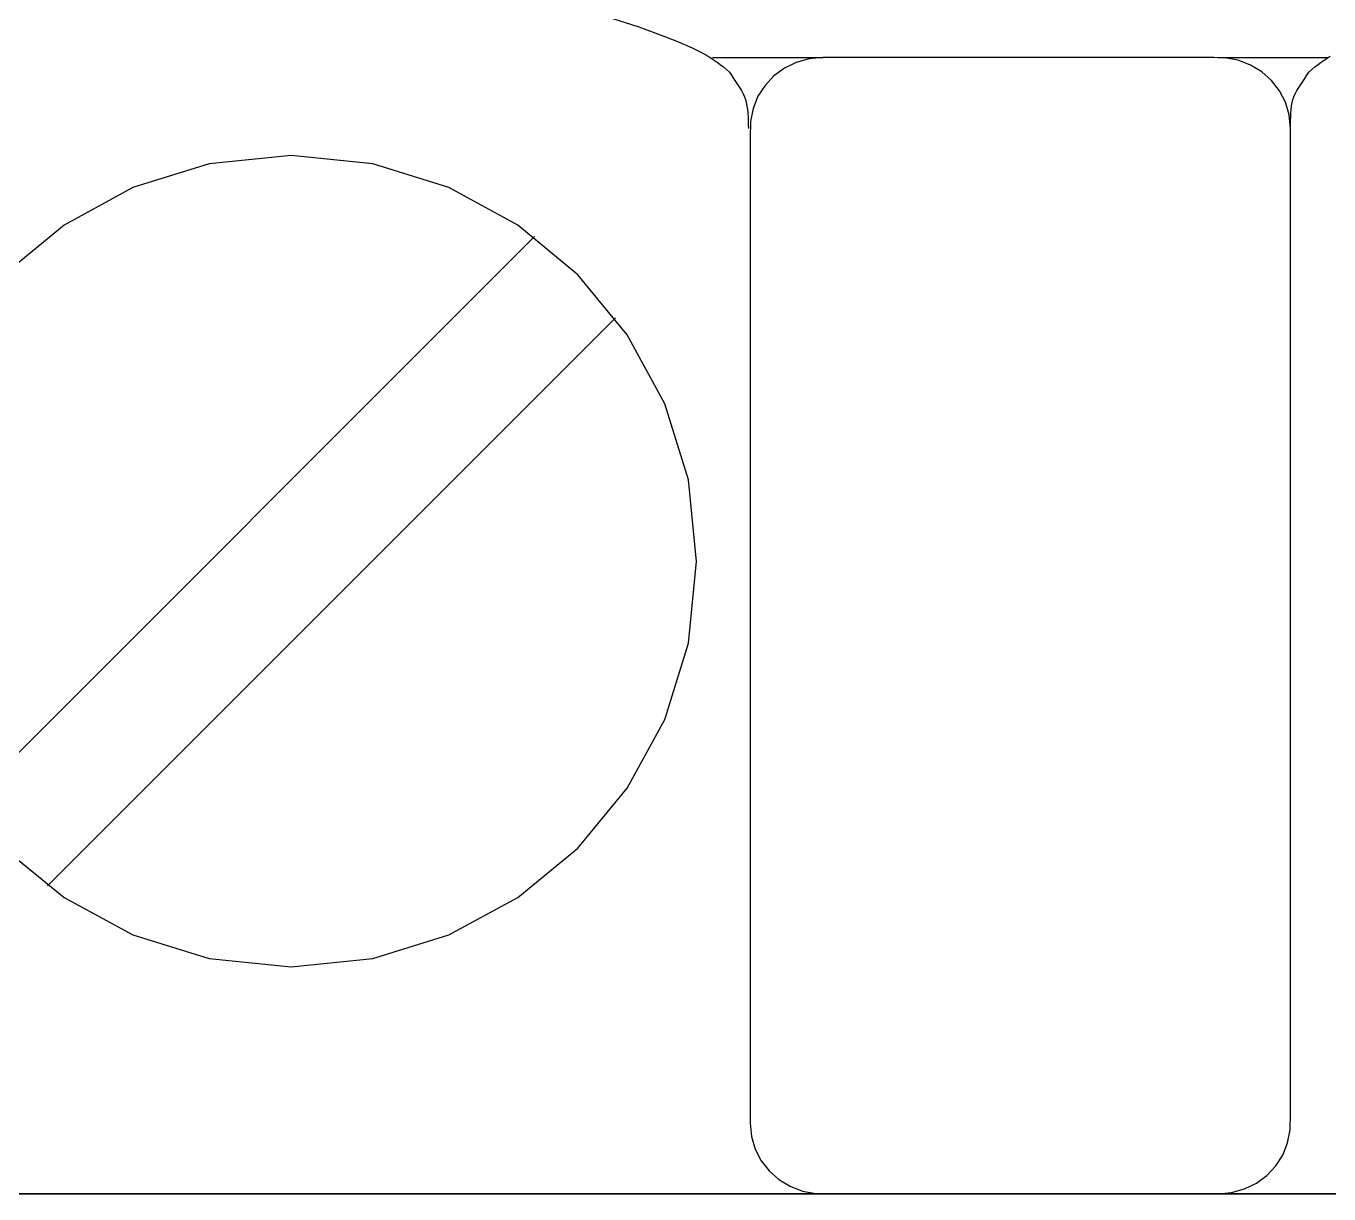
# Model space of a CAD drawing. Extents: x 1 to 47.7, y 0.2 to 35.
# Drawn here: x 27.061 to 27.598, y 9.221 to 9.703 of the extents above; entities that cross this region are included whole.
import ezdxf

# ---------------------------------------------------------------- set-up
doc = ezdxf.new("R2010")
doc.units = 0
doc.header["$MEASUREMENT"] = 0
for name, color, linetype in [('7_1__EMPTY_IO_BOARD_POSITI', 7, 'CONTINUOUS'), ('7_2___8__INDEPENDENT_INPUT', 7, 'CONTINUOUS'), ('7_3___8__OPTOISO_INDEPENDE', 7, 'CONTINUOUS'), ('7_4___24__OPTOISO_INDEPEND', 7, 'CONTINUOUS'), ('7_5___8__INDEPENDENT_INPUT', 7, 'CONTINUOUS'), ('7_6____8__INDEPENDENT_INPU', 7, 'CONTINUOUS'), ('7_7____8__OPTOISO_INDEPEND', 7, 'CONTINUOUS'), ('7_8____8__OPTOISO_INDEPEND', 7, 'CONTINUOUS')]:
    doc.layers.add(name, color=color, linetype=linetype)

msp = doc.modelspace()

# ---------------------------------------------------------------- linework, layer by layer
at = {"layer": '7_1__EMPTY_IO_BOARD_POSITI'}
msp.add_lwpolyline([(27.61612, 9.2212), (27.53878, 9.2212), (27.46429, 9.2212), (27.39278, 9.2212), (27.32443, 9.2212), (27.25937, 9.2212), (27.19777, 9.2212), (27.13978, 9.2212), (27.08555, 9.2212), (27.03523, 9.2212)], dxfattribs=at)
at = {"layer": '7_2___8__INDEPENDENT_INPUT'}
for points in [[(27.302, 9.70622), (27.31378, 9.7024), (27.32406, 9.69859), (27.33038, 9.69611), (27.33188, 9.69549), (27.33321, 9.69493), (27.3344, 9.6944), (27.33551, 9.69389), (27.33658, 9.69338), (27.33763, 9.69286), (27.33873, 9.69229), (27.33989, 9.69168), (27.34113, 9.69101), (27.34236, 9.69031), (27.34359, 9.68955), (27.34483, 9.68874), (27.34607, 9.68787), (27.34733, 9.68695), (27.34861, 9.68595), (27.34992, 9.68489), (27.35115, 9.68373), (27.35194, 9.68248), (27.35277, 9.68122), (27.35361, 9.67996), (27.35444, 9.67869), (27.35525, 9.67742), (27.35601, 9.67615), (27.3567, 9.67489), (27.35729, 9.67365), (27.35772, 9.67251), (27.35803, 9.67128), (27.35828, 9.66991), (27.35849, 9.66843), (27.35865, 9.66687), (27.35876, 9.66527), (27.35884, 9.66367), (27.35889, 9.6621), (27.3589, 9.6606)], [(27.34411, 9.68984), (27.38966, 9.68984)], [(27.55252, 9.68984), (27.59806, 9.68984)], [(27.58251, 9.6606), (27.58251, 9.6621), (27.58253, 9.66367), (27.58258, 9.66527), (27.58266, 9.66687), (27.58278, 9.66843), (27.58295, 9.66991), (27.58318, 9.67128), (27.58348, 9.67251), (27.58389, 9.67365), (27.58449, 9.67489), (27.58518, 9.67615), (27.58594, 9.67742), (27.58674, 9.67869), (27.58758, 9.67996), (27.58842, 9.68122), (27.58925, 9.68248), (27.59004, 9.68373), (27.59127, 9.68489), (27.59258, 9.68595), (27.59386, 9.68695), (27.59512, 9.68787), (27.59636, 9.68874), (27.5976, 9.68955), (27.59882, 9.69031)], [(27.05189, 9.36373), (27.07666, 9.34334), (27.1051, 9.32794), (27.13654, 9.31821), (27.17029, 9.31481), (27.20399, 9.31821), (27.23538, 9.32794), (27.26379, 9.34334), (27.28855, 9.36373), (27.30898, 9.38846), (27.3244, 9.41684), (27.33415, 9.4482), (27.33755, 9.48189), (27.33415, 9.51559), (27.3244, 9.54701), (27.30898, 9.57545), (27.28855, 9.60024), (27.26379, 9.6207), (27.23538, 9.63616), (27.20399, 9.64593), (27.17029, 9.64934), (27.13654, 9.64593), (27.1051, 9.63616), (27.07666, 9.6207), (27.05189, 9.60024)], [(27.03644, 9.38165), (27.27071, 9.61592)], [(27.06986, 9.34823), (27.30413, 9.5825)], [(27.04973, 9.22109), (27.08561, 9.22109), (27.1235, 9.22109), (27.16334, 9.22109), (27.24865, 9.22109), (27.34107, 9.22109), (27.44018, 9.22109), (27.54553, 9.22109), (27.65666, 9.22109)]]:
    msp.add_lwpolyline(points, dxfattribs=at)
msp.add_lwpolyline([(27.58251, 9.6606), (27.58196, 9.66616), (27.58041, 9.67137), (27.57794, 9.67612), (27.57466, 9.68033), (27.57066, 9.68389), (27.56605, 9.6867), (27.56093, 9.68867), (27.5554, 9.68971), (27.55089, 9.68984), (27.53909, 9.68984), (27.51854, 9.68984), (27.49242, 9.68984), (27.46391, 9.68984), (27.4362, 9.68984), (27.41247, 9.68984), (27.39589, 9.68984), (27.38966, 9.68984), (27.38396, 9.68931), (27.37862, 9.6878), (27.37375, 9.68539), (27.36943, 9.68219), (27.36577, 9.6783), (27.36288, 9.67381), (27.36086, 9.66881), (27.3598, 9.66342), (27.35966, 9.65651), (27.35966, 9.62678), (27.35966, 9.575), (27.35966, 9.5092), (27.35966, 9.43739), (27.35966, 9.36757), (27.35966, 9.30778), (27.35966, 9.26603), (27.35966, 9.25033), (27.3602, 9.24477), (27.36176, 9.23956), (27.36423, 9.23481), (27.36751, 9.2306), (27.37151, 9.22704), (27.37612, 9.22423), (27.38124, 9.22226), (27.38677, 9.22122), (27.39129, 9.22109), (27.40309, 9.22109), (27.42364, 9.22109), (27.44976, 9.22109), (27.47827, 9.22109), (27.50598, 9.22109), (27.52971, 9.22109), (27.54628, 9.22109), (27.55252, 9.22109), (27.55821, 9.22162), (27.56355, 9.22313), (27.56843, 9.22554), (27.57274, 9.22874), (27.57639, 9.23263), (27.57928, 9.23712), (27.58131, 9.24212), (27.58237, 9.24751), (27.58251, 9.25442), (27.58251, 9.28415), (27.58251, 9.33593), (27.58251, 9.40173), (27.58251, 9.47354), (27.58251, 9.54335), (27.58251, 9.60315), (27.58251, 9.6449)], close=True, dxfattribs=at)
at = {"layer": '7_3___8__OPTOISO_INDEPENDE'}
for points in [[(27.302, 9.70622), (27.31378, 9.7024), (27.32406, 9.69859), (27.33038, 9.69611), (27.33188, 9.69549), (27.33321, 9.69493), (27.3344, 9.6944), (27.33551, 9.69389), (27.33658, 9.69338), (27.33763, 9.69286), (27.33873, 9.69229), (27.33989, 9.69168), (27.34113, 9.69101), (27.34236, 9.69031), (27.34359, 9.68955), (27.34483, 9.68874), (27.34607, 9.68787), (27.34733, 9.68695), (27.34861, 9.68595), (27.34992, 9.68489), (27.35115, 9.68373), (27.35194, 9.68248), (27.35277, 9.68122), (27.35361, 9.67996), (27.35444, 9.67869), (27.35525, 9.67742), (27.35601, 9.67615), (27.3567, 9.67489), (27.35729, 9.67365), (27.35772, 9.67251), (27.35803, 9.67128), (27.35828, 9.66991), (27.35849, 9.66843), (27.35865, 9.66687), (27.35876, 9.66527), (27.35884, 9.66367), (27.35889, 9.6621), (27.3589, 9.6606)], [(27.34411, 9.68984), (27.38966, 9.68984)], [(27.55252, 9.68984), (27.59806, 9.68984)], [(27.58251, 9.6606), (27.58251, 9.6621), (27.58253, 9.66367), (27.58258, 9.66527), (27.58266, 9.66687), (27.58278, 9.66843), (27.58295, 9.66991), (27.58318, 9.67128), (27.58348, 9.67251), (27.58389, 9.67365), (27.58449, 9.67489), (27.58518, 9.67615), (27.58594, 9.67742), (27.58674, 9.67869), (27.58758, 9.67996), (27.58842, 9.68122), (27.58925, 9.68248), (27.59004, 9.68373), (27.59127, 9.68489), (27.59258, 9.68595), (27.59386, 9.68695), (27.59512, 9.68787), (27.59636, 9.68874), (27.5976, 9.68955), (27.59882, 9.69031)], [(27.05189, 9.36373), (27.07666, 9.34334), (27.1051, 9.32794), (27.13654, 9.31821), (27.17029, 9.31481), (27.20399, 9.31821), (27.23538, 9.32794), (27.26379, 9.34334), (27.28855, 9.36373), (27.30898, 9.38846), (27.3244, 9.41684), (27.33415, 9.4482), (27.33755, 9.48189), (27.33415, 9.51559), (27.3244, 9.54701), (27.30898, 9.57545), (27.28855, 9.60024), (27.26379, 9.6207), (27.23538, 9.63616), (27.20399, 9.64593), (27.17029, 9.64934), (27.13654, 9.64593), (27.1051, 9.63616), (27.07666, 9.6207), (27.05189, 9.60024)], [(27.03644, 9.38165), (27.27071, 9.61592)], [(27.06986, 9.34823), (27.30413, 9.5825)], [(27.04973, 9.22109), (27.08561, 9.22109), (27.1235, 9.22109), (27.16334, 9.22109), (27.24865, 9.22109), (27.34107, 9.22109), (27.44018, 9.22109), (27.54553, 9.22109), (27.65666, 9.22109)]]:
    msp.add_lwpolyline(points, dxfattribs=at)
msp.add_lwpolyline([(27.58251, 9.6606), (27.58196, 9.66616), (27.58041, 9.67137), (27.57794, 9.67612), (27.57466, 9.68033), (27.57066, 9.68389), (27.56605, 9.6867), (27.56093, 9.68867), (27.5554, 9.68971), (27.55089, 9.68984), (27.53909, 9.68984), (27.51854, 9.68984), (27.49242, 9.68984), (27.46391, 9.68984), (27.4362, 9.68984), (27.41247, 9.68984), (27.39589, 9.68984), (27.38966, 9.68984), (27.38396, 9.68931), (27.37862, 9.6878), (27.37375, 9.68539), (27.36943, 9.68219), (27.36577, 9.6783), (27.36288, 9.67381), (27.36086, 9.66881), (27.3598, 9.66342), (27.35966, 9.65651), (27.35966, 9.62678), (27.35966, 9.575), (27.35966, 9.5092), (27.35966, 9.43739), (27.35966, 9.36757), (27.35966, 9.30778), (27.35966, 9.26603), (27.35966, 9.25033), (27.3602, 9.24477), (27.36176, 9.23956), (27.36423, 9.23481), (27.36751, 9.2306), (27.37151, 9.22704), (27.37612, 9.22423), (27.38124, 9.22226), (27.38677, 9.22122), (27.39129, 9.22109), (27.40309, 9.22109), (27.42364, 9.22109), (27.44976, 9.22109), (27.47827, 9.22109), (27.50598, 9.22109), (27.52971, 9.22109), (27.54628, 9.22109), (27.55252, 9.22109), (27.55821, 9.22162), (27.56355, 9.22313), (27.56843, 9.22554), (27.57274, 9.22874), (27.57639, 9.23263), (27.57928, 9.23712), (27.58131, 9.24212), (27.58237, 9.24751), (27.58251, 9.25442), (27.58251, 9.28415), (27.58251, 9.33593), (27.58251, 9.40173), (27.58251, 9.47354), (27.58251, 9.54335), (27.58251, 9.60315), (27.58251, 9.6449)], close=True, dxfattribs=at)
at = {"layer": '7_4___24__OPTOISO_INDEPEND'}
for points in [[(27.302, 9.70622), (27.31378, 9.7024), (27.32406, 9.69859), (27.33038, 9.69611), (27.33188, 9.69549), (27.33321, 9.69493), (27.3344, 9.6944), (27.33551, 9.69389), (27.33658, 9.69338), (27.33763, 9.69286), (27.33873, 9.69229), (27.33989, 9.69168), (27.34113, 9.69101), (27.34236, 9.69031), (27.34359, 9.68955), (27.34483, 9.68874), (27.34607, 9.68787), (27.34733, 9.68695), (27.34861, 9.68595), (27.34992, 9.68489), (27.35115, 9.68373), (27.35194, 9.68248), (27.35277, 9.68122), (27.35361, 9.67996), (27.35444, 9.67869), (27.35525, 9.67742), (27.35601, 9.67615), (27.3567, 9.67489), (27.35729, 9.67365), (27.35772, 9.67251), (27.35803, 9.67128), (27.35828, 9.66991), (27.35849, 9.66843), (27.35865, 9.66687), (27.35876, 9.66527), (27.35884, 9.66367), (27.35889, 9.6621), (27.3589, 9.6606)], [(27.34411, 9.68984), (27.38966, 9.68984)], [(27.55252, 9.68984), (27.59806, 9.68984)], [(27.58251, 9.6606), (27.58251, 9.6621), (27.58253, 9.66367), (27.58258, 9.66527), (27.58266, 9.66687), (27.58278, 9.66843), (27.58295, 9.66991), (27.58318, 9.67128), (27.58348, 9.67251), (27.58389, 9.67365), (27.58449, 9.67489), (27.58518, 9.67615), (27.58594, 9.67742), (27.58674, 9.67869), (27.58758, 9.67996), (27.58842, 9.68122), (27.58925, 9.68248), (27.59004, 9.68373), (27.59127, 9.68489), (27.59258, 9.68595), (27.59386, 9.68695), (27.59512, 9.68787), (27.59636, 9.68874), (27.5976, 9.68955), (27.59882, 9.69031)], [(27.05189, 9.36373), (27.07666, 9.34334), (27.1051, 9.32794), (27.13654, 9.31821), (27.17029, 9.31481), (27.20399, 9.31821), (27.23538, 9.32794), (27.26379, 9.34334), (27.28855, 9.36373), (27.30898, 9.38846), (27.3244, 9.41684), (27.33415, 9.4482), (27.33755, 9.48189), (27.33415, 9.51559), (27.3244, 9.54701), (27.30898, 9.57545), (27.28855, 9.60024), (27.26379, 9.6207), (27.23538, 9.63616), (27.20399, 9.64593), (27.17029, 9.64934), (27.13654, 9.64593), (27.1051, 9.63616), (27.07666, 9.6207), (27.05189, 9.60024)], [(27.03644, 9.38165), (27.27071, 9.61592)], [(27.06986, 9.34823), (27.30413, 9.5825)], [(27.04973, 9.22109), (27.08561, 9.22109), (27.1235, 9.22109), (27.16334, 9.22109), (27.24865, 9.22109), (27.34107, 9.22109), (27.44018, 9.22109), (27.54553, 9.22109), (27.65666, 9.22109)]]:
    msp.add_lwpolyline(points, dxfattribs=at)
msp.add_lwpolyline([(27.58251, 9.6606), (27.58196, 9.66616), (27.58041, 9.67137), (27.57794, 9.67612), (27.57466, 9.68033), (27.57066, 9.68389), (27.56605, 9.6867), (27.56093, 9.68867), (27.5554, 9.68971), (27.55089, 9.68984), (27.53909, 9.68984), (27.51854, 9.68984), (27.49242, 9.68984), (27.46391, 9.68984), (27.4362, 9.68984), (27.41247, 9.68984), (27.39589, 9.68984), (27.38966, 9.68984), (27.38396, 9.68931), (27.37862, 9.6878), (27.37375, 9.68539), (27.36943, 9.68219), (27.36577, 9.6783), (27.36288, 9.67381), (27.36086, 9.66881), (27.3598, 9.66342), (27.35966, 9.65651), (27.35966, 9.62678), (27.35966, 9.575), (27.35966, 9.5092), (27.35966, 9.43739), (27.35966, 9.36757), (27.35966, 9.30778), (27.35966, 9.26603), (27.35966, 9.25033), (27.3602, 9.24477), (27.36176, 9.23956), (27.36423, 9.23481), (27.36751, 9.2306), (27.37151, 9.22704), (27.37612, 9.22423), (27.38124, 9.22226), (27.38677, 9.22122), (27.39129, 9.22109), (27.40309, 9.22109), (27.42364, 9.22109), (27.44976, 9.22109), (27.47827, 9.22109), (27.50598, 9.22109), (27.52971, 9.22109), (27.54628, 9.22109), (27.55252, 9.22109), (27.55821, 9.22162), (27.56355, 9.22313), (27.56843, 9.22554), (27.57274, 9.22874), (27.57639, 9.23263), (27.57928, 9.23712), (27.58131, 9.24212), (27.58237, 9.24751), (27.58251, 9.25442), (27.58251, 9.28415), (27.58251, 9.33593), (27.58251, 9.40173), (27.58251, 9.47354), (27.58251, 9.54335), (27.58251, 9.60315), (27.58251, 9.6449)], close=True, dxfattribs=at)
at = {"layer": '7_5___8__INDEPENDENT_INPUT'}
for points in [[(27.302, 9.70622), (27.31378, 9.7024), (27.32406, 9.69859), (27.33038, 9.69611), (27.33188, 9.69549), (27.33321, 9.69493), (27.3344, 9.6944), (27.33551, 9.69389), (27.33658, 9.69338), (27.33763, 9.69286), (27.33873, 9.69229), (27.33989, 9.69168), (27.34113, 9.69101), (27.34236, 9.69031), (27.34359, 9.68955), (27.34483, 9.68874), (27.34607, 9.68787), (27.34733, 9.68695), (27.34861, 9.68595), (27.34992, 9.68489), (27.35115, 9.68373), (27.35194, 9.68248), (27.35277, 9.68122), (27.35361, 9.67996), (27.35444, 9.67869), (27.35525, 9.67742), (27.35601, 9.67615), (27.3567, 9.67489), (27.35729, 9.67365), (27.35772, 9.67251), (27.35803, 9.67128), (27.35828, 9.66991), (27.35849, 9.66843), (27.35865, 9.66687), (27.35876, 9.66527), (27.35884, 9.66367), (27.35889, 9.6621), (27.3589, 9.6606)], [(27.34411, 9.68984), (27.38966, 9.68984)], [(27.55252, 9.68984), (27.59806, 9.68984)], [(27.58251, 9.6606), (27.58251, 9.6621), (27.58253, 9.66367), (27.58258, 9.66527), (27.58266, 9.66687), (27.58278, 9.66843), (27.58295, 9.66991), (27.58318, 9.67128), (27.58348, 9.67251), (27.58389, 9.67365), (27.58449, 9.67489), (27.58518, 9.67615), (27.58594, 9.67742), (27.58674, 9.67869), (27.58758, 9.67996), (27.58842, 9.68122), (27.58925, 9.68248), (27.59004, 9.68373), (27.59127, 9.68489), (27.59258, 9.68595), (27.59386, 9.68695), (27.59512, 9.68787), (27.59636, 9.68874), (27.5976, 9.68955), (27.59882, 9.69031)], [(27.05189, 9.36373), (27.07666, 9.34334), (27.1051, 9.32794), (27.13654, 9.31821), (27.17029, 9.31481), (27.20399, 9.31821), (27.23538, 9.32794), (27.26379, 9.34334), (27.28855, 9.36373), (27.30898, 9.38846), (27.3244, 9.41684), (27.33415, 9.4482), (27.33755, 9.48189), (27.33415, 9.51559), (27.3244, 9.54701), (27.30898, 9.57545), (27.28855, 9.60024), (27.26379, 9.6207), (27.23538, 9.63616), (27.20399, 9.64593), (27.17029, 9.64934), (27.13654, 9.64593), (27.1051, 9.63616), (27.07666, 9.6207), (27.05189, 9.60024)], [(27.03644, 9.38165), (27.27071, 9.61592)], [(27.06986, 9.34823), (27.30413, 9.5825)], [(27.04973, 9.22109), (27.08561, 9.22109), (27.1235, 9.22109), (27.16334, 9.22109), (27.24865, 9.22109), (27.34107, 9.22109), (27.44018, 9.22109), (27.54553, 9.22109), (27.65666, 9.22109)]]:
    msp.add_lwpolyline(points, dxfattribs=at)
msp.add_lwpolyline([(27.58251, 9.6606), (27.58196, 9.66616), (27.58041, 9.67137), (27.57794, 9.67612), (27.57466, 9.68033), (27.57066, 9.68389), (27.56605, 9.6867), (27.56093, 9.68867), (27.5554, 9.68971), (27.55089, 9.68984), (27.53909, 9.68984), (27.51854, 9.68984), (27.49242, 9.68984), (27.46391, 9.68984), (27.4362, 9.68984), (27.41247, 9.68984), (27.39589, 9.68984), (27.38966, 9.68984), (27.38396, 9.68931), (27.37862, 9.6878), (27.37375, 9.68539), (27.36943, 9.68219), (27.36577, 9.6783), (27.36288, 9.67381), (27.36086, 9.66881), (27.3598, 9.66342), (27.35966, 9.65651), (27.35966, 9.62678), (27.35966, 9.575), (27.35966, 9.5092), (27.35966, 9.43739), (27.35966, 9.36757), (27.35966, 9.30778), (27.35966, 9.26603), (27.35966, 9.25033), (27.3602, 9.24477), (27.36176, 9.23956), (27.36423, 9.23481), (27.36751, 9.2306), (27.37151, 9.22704), (27.37612, 9.22423), (27.38124, 9.22226), (27.38677, 9.22122), (27.39129, 9.22109), (27.40309, 9.22109), (27.42364, 9.22109), (27.44976, 9.22109), (27.47827, 9.22109), (27.50598, 9.22109), (27.52971, 9.22109), (27.54628, 9.22109), (27.55252, 9.22109), (27.55821, 9.22162), (27.56355, 9.22313), (27.56843, 9.22554), (27.57274, 9.22874), (27.57639, 9.23263), (27.57928, 9.23712), (27.58131, 9.24212), (27.58237, 9.24751), (27.58251, 9.25442), (27.58251, 9.28415), (27.58251, 9.33593), (27.58251, 9.40173), (27.58251, 9.47354), (27.58251, 9.54335), (27.58251, 9.60315), (27.58251, 9.6449)], close=True, dxfattribs=at)
at = {"layer": '7_6____8__INDEPENDENT_INPU'}
for points in [[(27.302, 9.70622), (27.31378, 9.7024), (27.32406, 9.69859), (27.33038, 9.69611), (27.33188, 9.69549), (27.33321, 9.69493), (27.3344, 9.6944), (27.33551, 9.69389), (27.33658, 9.69338), (27.33763, 9.69286), (27.33873, 9.69229), (27.33989, 9.69168), (27.34113, 9.69101), (27.34236, 9.69031), (27.34359, 9.68955), (27.34483, 9.68874), (27.34607, 9.68787), (27.34733, 9.68695), (27.34861, 9.68595), (27.34992, 9.68489), (27.35115, 9.68373), (27.35194, 9.68248), (27.35277, 9.68122), (27.35361, 9.67996), (27.35444, 9.67869), (27.35525, 9.67742), (27.35601, 9.67615), (27.3567, 9.67489), (27.35729, 9.67365), (27.35772, 9.67251), (27.35803, 9.67128), (27.35828, 9.66991), (27.35849, 9.66843), (27.35865, 9.66687), (27.35876, 9.66527), (27.35884, 9.66367), (27.35889, 9.6621), (27.3589, 9.6606)], [(27.34411, 9.68984), (27.38966, 9.68984)], [(27.55252, 9.68984), (27.59806, 9.68984)], [(27.58251, 9.6606), (27.58251, 9.6621), (27.58253, 9.66367), (27.58258, 9.66527), (27.58266, 9.66687), (27.58278, 9.66843), (27.58295, 9.66991), (27.58318, 9.67128), (27.58348, 9.67251), (27.58389, 9.67365), (27.58449, 9.67489), (27.58518, 9.67615), (27.58594, 9.67742), (27.58674, 9.67869), (27.58758, 9.67996), (27.58842, 9.68122), (27.58925, 9.68248), (27.59004, 9.68373), (27.59127, 9.68489), (27.59258, 9.68595), (27.59386, 9.68695), (27.59512, 9.68787), (27.59636, 9.68874), (27.5976, 9.68955), (27.59882, 9.69031)], [(27.05189, 9.36373), (27.07666, 9.34334), (27.1051, 9.32794), (27.13654, 9.31821), (27.17029, 9.31481), (27.20399, 9.31821), (27.23538, 9.32794), (27.26379, 9.34334), (27.28855, 9.36373), (27.30898, 9.38846), (27.3244, 9.41684), (27.33415, 9.4482), (27.33755, 9.48189), (27.33415, 9.51559), (27.3244, 9.54701), (27.30898, 9.57545), (27.28855, 9.60024), (27.26379, 9.6207), (27.23538, 9.63616), (27.20399, 9.64593), (27.17029, 9.64934), (27.13654, 9.64593), (27.1051, 9.63616), (27.07666, 9.6207), (27.05189, 9.60024)], [(27.03644, 9.38165), (27.27071, 9.61592)], [(27.06986, 9.34823), (27.30413, 9.5825)], [(27.04973, 9.22109), (27.08561, 9.22109), (27.1235, 9.22109), (27.16334, 9.22109), (27.24865, 9.22109), (27.34107, 9.22109), (27.44018, 9.22109), (27.54553, 9.22109), (27.65666, 9.22109)]]:
    msp.add_lwpolyline(points, dxfattribs=at)
msp.add_lwpolyline([(27.58251, 9.6606), (27.58196, 9.66616), (27.58041, 9.67137), (27.57794, 9.67612), (27.57466, 9.68033), (27.57066, 9.68389), (27.56605, 9.6867), (27.56093, 9.68867), (27.5554, 9.68971), (27.55089, 9.68984), (27.53909, 9.68984), (27.51854, 9.68984), (27.49242, 9.68984), (27.46391, 9.68984), (27.4362, 9.68984), (27.41247, 9.68984), (27.39589, 9.68984), (27.38966, 9.68984), (27.38396, 9.68931), (27.37862, 9.6878), (27.37375, 9.68539), (27.36943, 9.68219), (27.36577, 9.6783), (27.36288, 9.67381), (27.36086, 9.66881), (27.3598, 9.66342), (27.35966, 9.65651), (27.35966, 9.62678), (27.35966, 9.575), (27.35966, 9.5092), (27.35966, 9.43739), (27.35966, 9.36757), (27.35966, 9.30778), (27.35966, 9.26603), (27.35966, 9.25033), (27.3602, 9.24477), (27.36176, 9.23956), (27.36423, 9.23481), (27.36751, 9.2306), (27.37151, 9.22704), (27.37612, 9.22423), (27.38124, 9.22226), (27.38677, 9.22122), (27.39129, 9.22109), (27.40309, 9.22109), (27.42364, 9.22109), (27.44976, 9.22109), (27.47827, 9.22109), (27.50598, 9.22109), (27.52971, 9.22109), (27.54628, 9.22109), (27.55252, 9.22109), (27.55821, 9.22162), (27.56355, 9.22313), (27.56843, 9.22554), (27.57274, 9.22874), (27.57639, 9.23263), (27.57928, 9.23712), (27.58131, 9.24212), (27.58237, 9.24751), (27.58251, 9.25442), (27.58251, 9.28415), (27.58251, 9.33593), (27.58251, 9.40173), (27.58251, 9.47354), (27.58251, 9.54335), (27.58251, 9.60315), (27.58251, 9.6449)], close=True, dxfattribs=at)
at = {"layer": '7_7____8__OPTOISO_INDEPEND'}
for points in [[(27.302, 9.70622), (27.31378, 9.7024), (27.32406, 9.69859), (27.33038, 9.69611), (27.33188, 9.69549), (27.33321, 9.69493), (27.3344, 9.6944), (27.33551, 9.69389), (27.33658, 9.69338), (27.33763, 9.69286), (27.33873, 9.69229), (27.33989, 9.69168), (27.34113, 9.69101), (27.34236, 9.69031), (27.34359, 9.68955), (27.34483, 9.68874), (27.34607, 9.68787), (27.34733, 9.68695), (27.34861, 9.68595), (27.34992, 9.68489), (27.35115, 9.68373), (27.35194, 9.68248), (27.35277, 9.68122), (27.35361, 9.67996), (27.35444, 9.67869), (27.35525, 9.67742), (27.35601, 9.67615), (27.3567, 9.67489), (27.35729, 9.67365), (27.35772, 9.67251), (27.35803, 9.67128), (27.35828, 9.66991), (27.35849, 9.66843), (27.35865, 9.66687), (27.35876, 9.66527), (27.35884, 9.66367), (27.35889, 9.6621), (27.3589, 9.6606)], [(27.34411, 9.68984), (27.38966, 9.68984)], [(27.55252, 9.68984), (27.59806, 9.68984)], [(27.58251, 9.6606), (27.58251, 9.6621), (27.58253, 9.66367), (27.58258, 9.66527), (27.58266, 9.66687), (27.58278, 9.66843), (27.58295, 9.66991), (27.58318, 9.67128), (27.58348, 9.67251), (27.58389, 9.67365), (27.58449, 9.67489), (27.58518, 9.67615), (27.58594, 9.67742), (27.58674, 9.67869), (27.58758, 9.67996), (27.58842, 9.68122), (27.58925, 9.68248), (27.59004, 9.68373), (27.59127, 9.68489), (27.59258, 9.68595), (27.59386, 9.68695), (27.59512, 9.68787), (27.59636, 9.68874), (27.5976, 9.68955), (27.59882, 9.69031)], [(27.05189, 9.36373), (27.07666, 9.34334), (27.1051, 9.32794), (27.13654, 9.31821), (27.17029, 9.31481), (27.20399, 9.31821), (27.23538, 9.32794), (27.26379, 9.34334), (27.28855, 9.36373), (27.30898, 9.38846), (27.3244, 9.41684), (27.33415, 9.4482), (27.33755, 9.48189), (27.33415, 9.51559), (27.3244, 9.54701), (27.30898, 9.57545), (27.28855, 9.60024), (27.26379, 9.6207), (27.23538, 9.63616), (27.20399, 9.64593), (27.17029, 9.64934), (27.13654, 9.64593), (27.1051, 9.63616), (27.07666, 9.6207), (27.05189, 9.60024)], [(27.03644, 9.38165), (27.27071, 9.61592)], [(27.06986, 9.34823), (27.30413, 9.5825)], [(27.04973, 9.22109), (27.08561, 9.22109), (27.1235, 9.22109), (27.16334, 9.22109), (27.24865, 9.22109), (27.34107, 9.22109), (27.44018, 9.22109), (27.54553, 9.22109), (27.65666, 9.22109)]]:
    msp.add_lwpolyline(points, dxfattribs=at)
msp.add_lwpolyline([(27.58251, 9.6606), (27.58196, 9.66616), (27.58041, 9.67137), (27.57794, 9.67612), (27.57466, 9.68033), (27.57066, 9.68389), (27.56605, 9.6867), (27.56093, 9.68867), (27.5554, 9.68971), (27.55089, 9.68984), (27.53909, 9.68984), (27.51854, 9.68984), (27.49242, 9.68984), (27.46391, 9.68984), (27.4362, 9.68984), (27.41247, 9.68984), (27.39589, 9.68984), (27.38966, 9.68984), (27.38396, 9.68931), (27.37862, 9.6878), (27.37375, 9.68539), (27.36943, 9.68219), (27.36577, 9.6783), (27.36288, 9.67381), (27.36086, 9.66881), (27.3598, 9.66342), (27.35966, 9.65651), (27.35966, 9.62678), (27.35966, 9.575), (27.35966, 9.5092), (27.35966, 9.43739), (27.35966, 9.36757), (27.35966, 9.30778), (27.35966, 9.26603), (27.35966, 9.25033), (27.3602, 9.24477), (27.36176, 9.23956), (27.36423, 9.23481), (27.36751, 9.2306), (27.37151, 9.22704), (27.37612, 9.22423), (27.38124, 9.22226), (27.38677, 9.22122), (27.39129, 9.22109), (27.40309, 9.22109), (27.42364, 9.22109), (27.44976, 9.22109), (27.47827, 9.22109), (27.50598, 9.22109), (27.52971, 9.22109), (27.54628, 9.22109), (27.55252, 9.22109), (27.55821, 9.22162), (27.56355, 9.22313), (27.56843, 9.22554), (27.57274, 9.22874), (27.57639, 9.23263), (27.57928, 9.23712), (27.58131, 9.24212), (27.58237, 9.24751), (27.58251, 9.25442), (27.58251, 9.28415), (27.58251, 9.33593), (27.58251, 9.40173), (27.58251, 9.47354), (27.58251, 9.54335), (27.58251, 9.60315), (27.58251, 9.6449)], close=True, dxfattribs=at)
at = {"layer": '7_8____8__OPTOISO_INDEPEND'}
for points in [[(27.302, 9.70622), (27.31378, 9.7024), (27.32406, 9.69859), (27.33038, 9.69611), (27.33188, 9.69549), (27.33321, 9.69493), (27.3344, 9.6944), (27.33551, 9.69389), (27.33658, 9.69338), (27.33763, 9.69286), (27.33873, 9.69229), (27.33989, 9.69168), (27.34113, 9.69101), (27.34236, 9.69031), (27.34359, 9.68955), (27.34483, 9.68874), (27.34607, 9.68787), (27.34733, 9.68695), (27.34861, 9.68595), (27.34992, 9.68489), (27.35115, 9.68373), (27.35194, 9.68248), (27.35277, 9.68122), (27.35361, 9.67996), (27.35444, 9.67869), (27.35525, 9.67742), (27.35601, 9.67615), (27.3567, 9.67489), (27.35729, 9.67365), (27.35772, 9.67251), (27.35803, 9.67128), (27.35828, 9.66991), (27.35849, 9.66843), (27.35865, 9.66687), (27.35876, 9.66527), (27.35884, 9.66367), (27.35889, 9.6621), (27.3589, 9.6606)], [(27.34411, 9.68984), (27.38966, 9.68984)], [(27.55252, 9.68984), (27.59806, 9.68984)], [(27.58251, 9.6606), (27.58251, 9.6621), (27.58253, 9.66367), (27.58258, 9.66527), (27.58266, 9.66687), (27.58278, 9.66843), (27.58295, 9.66991), (27.58318, 9.67128), (27.58348, 9.67251), (27.58389, 9.67365), (27.58449, 9.67489), (27.58518, 9.67615), (27.58594, 9.67742), (27.58674, 9.67869), (27.58758, 9.67996), (27.58842, 9.68122), (27.58925, 9.68248), (27.59004, 9.68373), (27.59127, 9.68489), (27.59258, 9.68595), (27.59386, 9.68695), (27.59512, 9.68787), (27.59636, 9.68874), (27.5976, 9.68955), (27.59882, 9.69031)], [(27.05189, 9.36373), (27.07666, 9.34334), (27.1051, 9.32794), (27.13654, 9.31821), (27.17029, 9.31481), (27.20399, 9.31821), (27.23538, 9.32794), (27.26379, 9.34334), (27.28855, 9.36373), (27.30898, 9.38846), (27.3244, 9.41684), (27.33415, 9.4482), (27.33755, 9.48189), (27.33415, 9.51559), (27.3244, 9.54701), (27.30898, 9.57545), (27.28855, 9.60024), (27.26379, 9.6207), (27.23538, 9.63616), (27.20399, 9.64593), (27.17029, 9.64934), (27.13654, 9.64593), (27.1051, 9.63616), (27.07666, 9.6207), (27.05189, 9.60024)], [(27.03644, 9.38165), (27.27071, 9.61592)], [(27.06986, 9.34823), (27.30413, 9.5825)], [(27.04973, 9.22109), (27.08561, 9.22109), (27.1235, 9.22109), (27.16334, 9.22109), (27.24865, 9.22109), (27.34107, 9.22109), (27.44018, 9.22109), (27.54553, 9.22109), (27.65666, 9.22109)]]:
    msp.add_lwpolyline(points, dxfattribs=at)
msp.add_lwpolyline([(27.58251, 9.6606), (27.58196, 9.66616), (27.58041, 9.67137), (27.57794, 9.67612), (27.57466, 9.68033), (27.57066, 9.68389), (27.56605, 9.6867), (27.56093, 9.68867), (27.5554, 9.68971), (27.55089, 9.68984), (27.53909, 9.68984), (27.51854, 9.68984), (27.49242, 9.68984), (27.46391, 9.68984), (27.4362, 9.68984), (27.41247, 9.68984), (27.39589, 9.68984), (27.38966, 9.68984), (27.38396, 9.68931), (27.37862, 9.6878), (27.37375, 9.68539), (27.36943, 9.68219), (27.36577, 9.6783), (27.36288, 9.67381), (27.36086, 9.66881), (27.3598, 9.66342), (27.35966, 9.65651), (27.35966, 9.62678), (27.35966, 9.575), (27.35966, 9.5092), (27.35966, 9.43739), (27.35966, 9.36757), (27.35966, 9.30778), (27.35966, 9.26603), (27.35966, 9.25033), (27.3602, 9.24477), (27.36176, 9.23956), (27.36423, 9.23481), (27.36751, 9.2306), (27.37151, 9.22704), (27.37612, 9.22423), (27.38124, 9.22226), (27.38677, 9.22122), (27.39129, 9.22109), (27.40309, 9.22109), (27.42364, 9.22109), (27.44976, 9.22109), (27.47827, 9.22109), (27.50598, 9.22109), (27.52971, 9.22109), (27.54628, 9.22109), (27.55252, 9.22109), (27.55821, 9.22162), (27.56355, 9.22313), (27.56843, 9.22554), (27.57274, 9.22874), (27.57639, 9.23263), (27.57928, 9.23712), (27.58131, 9.24212), (27.58237, 9.24751), (27.58251, 9.25442), (27.58251, 9.28415), (27.58251, 9.33593), (27.58251, 9.40173), (27.58251, 9.47354), (27.58251, 9.54335), (27.58251, 9.60315), (27.58251, 9.6449)], close=True, dxfattribs=at)

doc.saveas('drawing.dxf')
